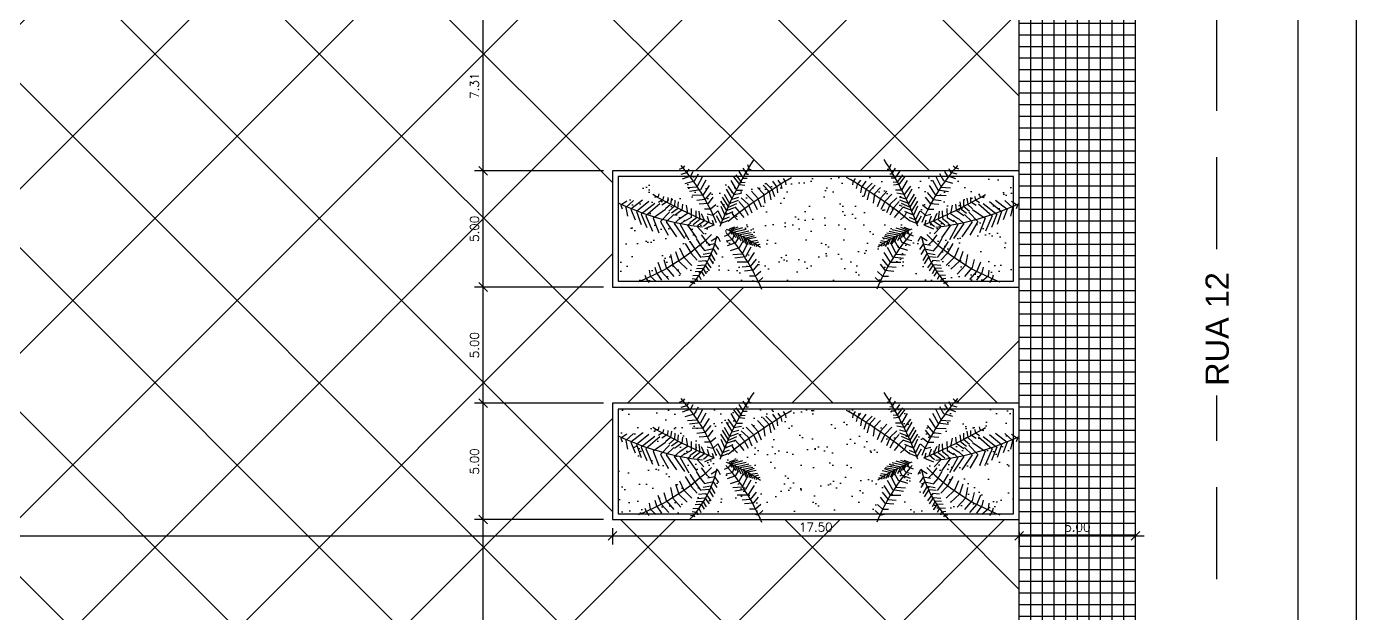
# Model space of a CAD drawing. Header units: millimetres. Extents: x 71 to 407, y 12 to 405.
# Drawn here: x 337.8 to 395, y 190.3 to 215.5 of the extents above; entities that cross this region are included whole.
import ezdxf

# ---------------------------------------------------------------- set-up
doc = ezdxf.new("R2010")
doc.units = ezdxf.units.MM
doc.header["$LTSCALE"] = 0.25
doc.linetypes.add('HIDDEN', pattern=[9.525, 6.35, -3.175])
for name, color, linetype in [('av1', 62, 'Continuous'), ('CALCADAS', 250, 'Continuous'), ('canteiro', 4, 'Continuous'), ('COTA', 240, 'Continuous'), ('GRAMA', 3, 'Continuous'), ('PISO-CONCRETO', 8, 'Continuous'), ('pisos-concreto', 9, 'Continuous'), ('TEXTO1', 7, 'Continuous')]:
    doc.layers.add(name, color=color, linetype=linetype)
doc.styles.get("Standard").update_dxf_attribs({"font": 'romans.shx'})
doc.styles.add('TECHNICLIGHT', font='arial.ttf')
doc.dimstyles.new('250', dxfattribs={"dimscale": 2.5, "dimtxt": 0.15, "dimasz": 0.15, "dimexe": 0.15, "dimexo": 0.15, "dimgap": 0.075, "dimtad": 1, "dimzin": 4, "dimdsep": 46, "dimtxsty": 'Standard', "dimblk1": 'OBLIQUE', "dimblk2": 'OBLIQUE', "dimsah": 1, "dimcen": 0.09, "dimdle": 0.15, "dimclrd": 256, "dimclre": 256, "dimclrt": 7, "dimadec": 0, "dimazin": 0, "dimtfac": 1, "dimtmove": 2, "dimatfit": 3, "dimldrblk": 'ORIGIN', "dimfxl": 1, "dimtolj": 1, "dimtzin": 4, "dimlwd": -1, "dimarcsym": 0})
pattern_1 = [(37.5, (346.5319, 149.6925), (-0.040001, 1.223533), [0, -0.9652, 0, -1.0795, 0, -1.031875]), (7.5, (346.5319, 149.6925), (1.12381, 1.792063), [0, -0.5207, 0, -0.86995, 0, -0.333375]), (327.5, (345.7508, 149.6925), (1.977481, 0.003593), [0, -0.3175, 0, -1.143, 0, -1.49225]), (317.5, (345.7508, 149.6925), (1.90889, 0.557323), [0, -0.15875, 0, -0.7493, 0, -0.85725])]

# ---------------------------------------------------------------- blocks, each defined once
blk = doc.blocks.new('VGPALB_2')
at = {"color": 0}
for p, q in [((112.3, 152.9), (126.1, 153.8)), ((126.1, 153.8), (128.6, 146.8)), ((-13, 134.6), (-17.5, 135.6)), ((-5, 136.9), (-13, 134.6)), ((-1.6, 127.8), (-12.5, 122.7)), ((87.1, 135.3), (115.6, 135.8)), ((101.4, 145.9), (121.5, 144.6)), ((115.6, 135.8), (122.3, 114.7)), ((121.5, 144.6), (129, 129.6)), ((-13.4, 101.8), (-28, 107.3)), ((-13.9, 113.6), (-23, 116.9)), ((-12.5, 122.7), (-20, 126.1)), ((2.2, 119.2), (-13.9, 113.6)), ((3.7, 108.7), (-13.4, 101.8)), ((41.9, 103.2), (51.1, 94.9)), ((46.5, 109), (51.5, 103.2)), ((51.5, 103.2), (64.5, 104.6)), ((51.9, 115.6), (56.1, 111.6)), ((55.3, 125.2), (59.5, 122.1)), ((56.1, 111.6), (66.2, 112.5)), ((59.5, 122.1), (66.6, 124.8)), ((66.2, 109), (101.4, 107.6)), ((72.9, 115.6), (106, 116)), ((80, 125.7), (109.8, 125.7)), ((101.4, 107.6), (109.8, 76.9)), ((106, 116), (113.9, 89.6)), ((109.8, 125.7), (119, 100.6)), ((-31, 88.9), (-11.4, 80.9)), ((-30.5, 98.6), (-9.2, 88.9)), ((-29.4, 76.9), (-8.2, 70)), ((-11.4, 80.9), (6.5, 91.7)), ((-9.2, 88.9), (5.4, 99.1)), ((-8.2, 70), (7.6, 82.6)), ((32.2, 81.2), (40.6, 72.9)), ((36.4, 89.6), (45.6, 80.4)), ((39.4, 96.2), (46.9, 87.4)), ((45.6, 80.4), (59.9, 80.8)), ((46.9, 87.4), (61.6, 87.4)), ((51.1, 94.9), (63.7, 94.4)), ((61.6, 85.2), (86.3, 82.1)), ((64.1, 93.6), (93.4, 95.8)), ((86.3, 82.1), (91.3, 51.8)), ((93.4, 95.8), (102.6, 67.2)), ((-112, 62.1), (-109, 52.7)), ((-109, 52.7), (-111.4, 50.2)), ((-100.9, 62.1), (-99.4, 48.4)), ((-91, 62.1), (-89.5, 46.8)), ((-82.3, 60.6), (-81.7, 42.6)), ((-76.4, 60.3), (-75.8, 41.7)), ((-68, 57.9), (-65.1, 36.8)), ((-56.9, 53.6), (-55.7, 33.4)), ((-23.9, 64.3), (-6.5, 60.9)), ((-21.2, 54.6), (-6.5, 51.2)), ((-6.5, 60.9), (6.5, 69.4)), ((-6.5, 51.2), (7.6, 60.9)), ((20.5, 55.3), (30.1, 43.9)), ((24.7, 64.1), (36, 50.9)), ((28.5, 75.1), (36.4, 61)), ((36, 50.9), (50.7, 53.1)), ((36.4, 61), (54.4, 62.3)), ((40.6, 72.9), (58.6, 73.8)), ((48.6, 54.4), (60.3, 53.6)), ((54, 63.2), (68.3, 61.9)), ((58.2, 76), (78.3, 74.7)), ((60.3, 53.6), (66.2, 20.6)), ((68.3, 61.9), (70.8, 27.6)), ((78.3, 74.7), (81.3, 39.5)), ((-99.4, 48.4), (-102.3, 46.6)), ((-89.5, 46.8), (-95.3, 42.3)), ((-81.7, 42.6), (-87.5, 38.6)), ((-75.8, 41.7), (-83.4, 34.6)), ((-65.1, 36.8), (-73.8, 29.4)), ((-55.7, 33.4), (-68.8, 26.7)), ((-47.6, 29.1), (-59.8, 23.9)), ((-50.8, 50.8), (-47.6, 29.1)), ((-41.5, 45.9), (-38.8, 25.5)), ((-35.4, 43.8), (-32.4, 21.2)), ((-28.1, 39.8), (-25.5, 19)), ((-22, 31.9), (-17.3, 13.8)), ((-16.3, 40.3), (-2.9, 40)), ((-8.3, 9.3), (-12.6, 28.2)), ((-12, 28.9), (1.1, 27.8)), ((-2.9, 40), (6, 47.2)), ((1.1, 27.8), (7.6, 36.3)), ((10.4, 33.3), (14.6, 22.8)), ((15.9, 44.3), (19.7, 29.8)), ((16.3, 50.9), (25.1, 37.3)), ((19.7, 29.8), (36.4, 30.7)), ((25.1, 37.3), (41.4, 37.3)), ((30.1, 43.9), (44, 44.3)), ((37.7, 30.2), (36.4, 10.9)), ((44, 43), (50.3, 43.9)), ((50.3, 43.9), (51.9, 14)), ((-138.7, 2.2), (-138.2, -7.9)), ((-129.4, 7.1), (-128.6, -7.2)), ((-117.5, 12), (-118.9, -4.5)), ((-110.8, 12.6), (-111.7, -4.5)), ((-99.7, 15.7), (-100.9, -1.4)), ((-86, 17.5), (-86.6, 0.1)), ((-86.6, 0.1), (-81.4, -17.6)), ((-74.7, 19.3), (-76.4, 0.7)), ((-76.4, 0.7), (-72.4, -17)), ((-62.7, 19.6), (-65.4, 1.9)), ((-65.4, 1.9), (-60.4, -15.2)), ((-54.9, 16.9), (-55.7, 2.8)), ((-55.7, 2.8), (-52.5, -14.6)), ((-38.8, 25.5), (-55.5, 19.6)), ((-32.4, 21.2), (-49.3, 16.9)), ((-42.9, 2.5), (-43.2, -12.8)), ((-42.4, 14.2), (-42.9, 2.5)), ((-25.5, 19), (-40.9, 13.5)), ((-17.3, 13.8), (-34.2, 9)), ((-30.7, 8.3), (-29.5, 1.3)), ((-29.5, 1.3), (-30.7, -8.8)), ((-21.4, 5.6), (-8.3, 9.3)), ((-15, 1.6), (-1.6, 5.9)), ((-1.6, 5.9), (-4.2, 22.4)), ((7.2, 21.5), (11.2, 12)), ((11.2, 12), (29.3, 17.5)), ((14.6, 22.8), (28, 22.3)), ((41.4, 12.7), (41.9, -4.1)), ((53.6, 13.1), (55.7, -2.3)), ((66.2, 16.6), (68.7, -1.9)), ((75.8, 19.3), (79.2, -4.1)), ((89.6, 19.3), (94.7, 0.3)), ((94.7, 0.3), (92.2, -21.6)), ((100.1, 19.3), (106.8, 0.8)), ((106.8, 0.8), (103.9, -21.6)), ((111, 20.6), (120.7, 1.7)), ((120.7, 1.7), (119.4, -21.6)), ((126.9, 21), (133.6, 6.1)), ((133.6, 6.1), (132.8, -16.4)), ((139.5, 24.1), (145, 6.9)), ((145, 6.9), (144.1, -15)), ((149.6, 20.6), (154.2, 10)), ((154.2, 10), (155.4, -7.1)), ((161.7, 22.8), (167.6, 12.7)), ((167.6, 12.7), (165.1, -2.7)), ((174.3, 20.6), (176.8, 14)), ((176.8, 14), (177.6, 4.7)), ((-148.7, -1.7), (-147.5, -10.3)), ((-147.5, -10.3), (-144.6, -14.6)), ((-138.2, -7.9), (-134.7, -15.5)), ((-128.6, -7.2), (-123, -16.7)), ((-118.9, -4.5), (-113.7, -18.3)), ((-111.7, -4.5), (-104.4, -19.2)), ((-100.9, -1.4), (-91.9, -16.7)), ((-31.7, -33.6), (-11.3, -23.3)), ((-28.3, -26.7), (-9.6, -18.8)), ((-22.2, -19.8), (-8.7, -15.5)), ((-17.4, -15.8), (-6.7, -12.5)), ((-11.3, -23.3), (-8.5, -37.6)), ((-9.6, -18.8), (-6.7, -32.5)), ((-8.7, -15.5), (-6.2, -28.4)), ((-6.7, -12.5), (-4.2, -22.6)), ((0.2, -19.6), (-4.4, -18.6)), ((8.1, -17.3), (0.2, -19.6)), ((34.3, -8.2), (19.4, -10.3)), ((19.4, -10.3), (21.4, -20.1)), ((32.2, -17), (44.1, -10.4)), ((32.5, -17.7), (33.2, -29.9)), ((40.2, -22.6), (56.6, -14.9)), ((41.4, -35.5), (40.2, -22.6)), ((41.9, -4.1), (41, -11.5)), ((49.4, -26), (62.7, -18.8)), ((55.7, -2.3), (55.3, -14.6)), ((56.2, -28.9), (67.4, -21.5)), ((77.5, -23.4), (66.2, -30.5)), ((68.7, -1.9), (69.5, -20.8)), ((79.2, -4.1), (78.3, -20.3)), ((-36.9, -57.4), (-22.9, -50.1)), ((-36.3, -52.2), (-19.6, -45.4)), ((-36, -49), (-19, -40)), ((-35.2, -44.7), (-16.7, -34.2)), ((-33.8, -39.4), (-13.7, -29.1)), ((-22.9, -50.1), (-19.4, -61.3)), ((-19.6, -45.4), (-17.1, -57.8)), ((-19, -40), (-14.4, -55.2)), ((-16.7, -34.2), (-13.1, -49.9)), ((-0.3, -52.4), (-14.9, -46.9)), ((-13.7, -29.1), (-10.1, -43.9)), ((-0.8, -40.6), (-9.9, -37.3)), ((0.6, -31.5), (-6.9, -28)), ((15.3, -35), (-0.8, -40.6)), ((16.8, -45.5), (-0.3, -52.4)), ((11.5, -26.4), (0.6, -31.5)), ((51.8, -42.1), (49.4, -26)), ((57.9, -45.2), (56.2, -28.9)), ((66.2, -30.5), (67, -48)), ((84.2, -28.2), (72.5, -36.6)), ((72.5, -36.6), (73.3, -50.7)), ((89.2, -31.8), (79.2, -39.2)), ((79.2, -39.2), (81.3, -51.1)), ((94.7, -34.4), (85.5, -41.4)), ((85.5, -41.4), (86.7, -52.4)), ((103.5, -37.9), (93.8, -44.5)), ((93.8, -44.5), (95.9, -53.3)), ((107.7, -41.9), (101.4, -48)), ((101.4, -48), (103.5, -52.9)), ((114.8, -45.4), (109.8, -48.9)), ((109.8, -48.9), (110.6, -52.4)), ((-35.4, -63.6), (-23.3, -56.5)), ((-34.9, -67.3), (-25.8, -63.6)), ((-34.2, -72.2), (-27.9, -69.4)), ((-27.9, -69.4), (-27.4, -71.6)), ((-25.8, -63.6), (-24.6, -68.8)), ((-23.3, -56.5), (-22.4, -64.9)), ((-17.9, -65.3), (1.7, -73.3)), ((-17.3, -55.6), (3.9, -65.3)), ((1.7, -73.3), (19.6, -62.5)), ((3.9, -65.3), (18.6, -55.1)), ((4.9, -84.2), (20.7, -71.6)), ((-16.3, -77.3), (4.9, -84.2)), ((-10.8, -89.9), (6.6, -93.3)), ((-8.1, -99.6), (6.6, -103)), ((6.6, -93.3), (19.6, -84.7)), ((6.6, -103), (20.7, -93.3)), ((-3.2, -113.8), (10.2, -114.2)), ((1.1, -125.3), (14.2, -126.4)), ((10.2, -114.2), (19.1, -107)), ((14.2, -126.4), (20.7, -117.8))]:
    blk.add_line(p, q, dxfattribs=at)
for centre, radius, start, end in [((-356.1, 396.7), 538.2, 315.9636, 333.7318), ((384, 123.6), 395.6, 177.5116, 196.1981), ((-944.9, 526.2), 1084.9, 331.6939, 338.6524), ((-342, -590.2), 686, 59.8381, 71.8484), ((-10.8, -1015.9), 1016.9, 90.2413, 98.5833), ((67.3, 408.2), 409.3, 264.2297, 287.7669), ((341.3, -196.9), 392.2, 151.3416, 162.1709), ((397.1, -30.6), 395.6, 177.5116, 196.1981), ((150.2, 161.4), 213.8, 232.3504, 262.2028)]:
    blk.add_arc(centre, radius, start, end, dxfattribs=at)
blk = doc.blocks.new('_OBLIQUE')
at = {"color": 0, "linetype": 'ByBlock'}
blk.add_line((-0.5, -0.5), (0.5, 0.5), dxfattribs=at)
blk = doc.blocks.new('*D64')
at = {"layer": 'COTA', "lineweight": -2}
for p, q in [((295.532, 196.468), (295.532, 193.269)), ((363.032, 193.968), (363.032, 193.269))]:
    blk.add_line(p, q, dxfattribs=at)
at = {"layer": 'COTA'}
blk.add_line((295.157, 193.644), (363.407, 193.644), dxfattribs=at)
at = {"layer": 'DEFPOINTS', "color": 0}
for p in [(295.532, 196.843), (363.032, 194.343), (363.032, 193.644)]:
    blk.add_point(p, dxfattribs=at)
at = {"layer": 'COTA', "xscale": 0.375, "yscale": 0.375, "zscale": 0.375, "rotation": 180}
blk.add_blockref('_OBLIQUE', (295.532, 193.644), dxfattribs=at)
at = {"layer": 'COTA', "xscale": 0.375, "yscale": 0.375, "zscale": 0.375}
blk.add_blockref('_OBLIQUE', (363.032, 193.644), dxfattribs=at)
at = {"layer": 'COTA', "color": 7, "insert": (329.282, 194.019), "char_height": 0.375, "attachment_point": 5}
blk.add_mtext('\\A1;67.50', dxfattribs=at)
blk = doc.blocks.new('_Origin')
at = {"color": 0, "linetype": 'ByBlock', "lineweight": -2}
blk.add_line((0, 0), (-1, 0), dxfattribs=at)
blk.add_circle((0, 0), 0.5, dxfattribs=at)
blk = doc.blocks.new('*D65')
at = {"layer": 'COTA', "lineweight": -2}
for p, q in [((363.032, 193.968), (363.032, 193.269)), ((380.532, 193.818), (380.532, 193.269))]:
    blk.add_line(p, q, dxfattribs=at)
at = {"layer": 'COTA'}
blk.add_line((362.657, 193.644), (380.907, 193.644), dxfattribs=at)
at = {"layer": 'DEFPOINTS', "color": 0}
for p in [(363.032, 194.343), (380.532, 194.193), (380.532, 193.644)]:
    blk.add_point(p, dxfattribs=at)
at = {"layer": 'COTA', "xscale": 0.375, "yscale": 0.375, "zscale": 0.375, "rotation": 180}
blk.add_blockref('_OBLIQUE', (363.032, 193.644), dxfattribs=at)
at = {"layer": 'COTA', "xscale": 0.375, "yscale": 0.375, "zscale": 0.375}
blk.add_blockref('_OBLIQUE', (380.532, 193.644), dxfattribs=at)
at = {"layer": 'COTA', "color": 7, "insert": (371.782, 194.019), "char_height": 0.375, "attachment_point": 5}
blk.add_mtext('\\A1;17.50', dxfattribs=at)
blk = doc.blocks.new('*D69')
at = {"layer": 'COTA'}
blk.add_line((357.478, 182.625), (357.478, 194.718), dxfattribs=at)
at = {"layer": 'COTA', "lineweight": -2}
for p, q in [((362.657, 194.343), (357.103, 194.343)), ((364.358, 183), (357.103, 183))]:
    blk.add_line(p, q, dxfattribs=at)
at = {"layer": 'DEFPOINTS', "color": 0}
for p in [(357.478, 194.343), (363.032, 194.343), (364.733, 183)]:
    blk.add_point(p, dxfattribs=at)
at = {"layer": 'COTA', "xscale": 0.375, "yscale": 0.375, "zscale": 0.375}
for p, rotation in [((357.478, 194.343), 90), ((357.478, 183), 270)]:
    blk.add_blockref('_OBLIQUE', p, dxfattribs=dict(at, rotation=rotation))
at = {"layer": 'COTA', "color": 7, "insert": (357.103, 188.671), "char_height": 0.375, "attachment_point": 5, "rotation": 90}
blk.add_mtext('\\A1;11.34', dxfattribs=at)
blk = doc.blocks.new('*D70')
at = {"layer": 'COTA'}
blk.add_line((357.478, 193.968), (357.478, 199.718), dxfattribs=at)
at = {"layer": 'COTA', "lineweight": -2}
for p, q in [((362.657, 199.343), (357.103, 199.343)), ((362.657, 194.343), (357.103, 194.343))]:
    blk.add_line(p, q, dxfattribs=at)
at = {"layer": 'DEFPOINTS', "color": 0}
for p in [(357.478, 199.343), (363.032, 199.343), (363.032, 194.343)]:
    blk.add_point(p, dxfattribs=at)
at = {"layer": 'COTA', "xscale": 0.375, "yscale": 0.375, "zscale": 0.375}
for p, rotation in [((357.478, 199.343), 90), ((357.478, 194.343), 270)]:
    blk.add_blockref('_OBLIQUE', p, dxfattribs=dict(at, rotation=rotation))
at = {"layer": 'COTA', "color": 7, "insert": (357.103, 196.843), "char_height": 0.375, "attachment_point": 5, "rotation": 90}
blk.add_mtext('\\A1;5.00', dxfattribs=at)
blk = doc.blocks.new('*D71')
at = {"layer": 'COTA', "lineweight": -2}
for p, q in [((362.657, 204.343), (357.103, 204.343)), ((362.657, 199.343), (357.103, 199.343))]:
    blk.add_line(p, q, dxfattribs=at)
at = {"layer": 'COTA'}
blk.add_line((357.478, 198.968), (357.478, 204.718), dxfattribs=at)
at = {"layer": 'DEFPOINTS', "color": 0}
for p in [(357.478, 204.343), (363.032, 204.343), (363.032, 199.343)]:
    blk.add_point(p, dxfattribs=at)
at = {"layer": 'COTA', "xscale": 0.375, "yscale": 0.375, "zscale": 0.375}
for p, rotation in [((357.478, 204.343), 90), ((357.478, 199.343), 270)]:
    blk.add_blockref('_OBLIQUE', p, dxfattribs=dict(at, rotation=rotation))
at = {"layer": 'COTA', "color": 7, "insert": (357.103, 201.843), "char_height": 0.375, "attachment_point": 5, "rotation": 90}
blk.add_mtext('\\A1;5.00', dxfattribs=at)
blk = doc.blocks.new('*D72')
at = {"layer": 'COTA', "lineweight": -2}
for p, q in [((362.657, 209.343), (357.103, 209.343)), ((362.657, 204.343), (357.103, 204.343))]:
    blk.add_line(p, q, dxfattribs=at)
at = {"layer": 'COTA'}
blk.add_line((357.478, 203.968), (357.478, 209.718), dxfattribs=at)
at = {"layer": 'DEFPOINTS', "color": 0}
for p in [(357.478, 209.343), (363.032, 209.343), (363.032, 204.343)]:
    blk.add_point(p, dxfattribs=at)
at = {"layer": 'COTA', "xscale": 0.375, "yscale": 0.375, "zscale": 0.375}
for p, rotation in [((357.478, 209.343), 90), ((357.478, 204.343), 270)]:
    blk.add_blockref('_OBLIQUE', p, dxfattribs=dict(at, rotation=rotation))
at = {"layer": 'COTA', "color": 7, "insert": (357.103, 206.843), "char_height": 0.375, "attachment_point": 5, "rotation": 90}
blk.add_mtext('\\A1;5.00', dxfattribs=at)
blk = doc.blocks.new('*D73')
at = {"layer": 'COTA'}
blk.add_line((357.478, 208.968), (357.478, 217.024), dxfattribs=at)
at = {"layer": 'COTA', "lineweight": -2}
for p, q in [((362.657, 216.649), (357.103, 216.649)), ((362.657, 209.343), (357.103, 209.343))]:
    blk.add_line(p, q, dxfattribs=at)
at = {"layer": 'DEFPOINTS', "color": 0}
for p in [(357.478, 216.649), (363.032, 216.649), (363.032, 209.343)]:
    blk.add_point(p, dxfattribs=at)
at = {"layer": 'COTA', "xscale": 0.375, "yscale": 0.375, "zscale": 0.375}
for p, rotation in [((357.478, 216.649), 90), ((357.478, 209.343), 270)]:
    blk.add_blockref('_OBLIQUE', p, dxfattribs=dict(at, rotation=rotation))
at = {"layer": 'COTA', "color": 7, "insert": (357.103, 212.996), "char_height": 0.375, "attachment_point": 5, "rotation": 90}
blk.add_mtext('\\A1;7.31', dxfattribs=at)
blk = doc.blocks.new('*D86')
at = {"layer": 'COTA'}
blk.add_line((380.157, 193.644), (385.907, 193.644), dxfattribs=at)
at = {"layer": 'DEFPOINTS', "color": 0}
for p in [(380.532, 193.644), (385.532, 193.644), (385.532, 193.644)]:
    blk.add_point(p, dxfattribs=at)
at = {"layer": 'COTA', "xscale": 0.375, "yscale": 0.375, "zscale": 0.375, "rotation": 180}
blk.add_blockref('_OBLIQUE', (380.532, 193.644), dxfattribs=at)
at = {"layer": 'COTA', "xscale": 0.375, "yscale": 0.375, "zscale": 0.375}
blk.add_blockref('_OBLIQUE', (385.532, 193.644), dxfattribs=at)
at = {"layer": 'COTA', "color": 7, "insert": (383.032, 194.019), "char_height": 0.375, "attachment_point": 5}
blk.add_mtext('\\A1;5.00', dxfattribs=at)

msp = doc.modelspace()

# ---------------------------------------------------------------- hatches: boundary and pattern name
at = {"layer": 'GRAMA'}
h = msp.add_hatch(dxfattribs=at)
h.set_pattern_fill('AR-SAND', color=256, scale=0.025, style=0)
h.set_pattern_definition(pattern_1)
h.paths.add_polyline_path([(380.282, 209.093), (363.282, 209.093), (363.282, 204.593), (380.282, 204.593)])
h = msp.add_hatch(dxfattribs=at)
h.set_pattern_fill('AR-SAND', color=256, scale=0.025, style=0)
h.set_pattern_definition(pattern_1)
h.paths.add_polyline_path([(380.282, 199.093), (363.282, 199.093), (363.282, 194.593), (380.282, 194.593)])
at = {"layer": 'PISO-CONCRETO'}
h = msp.add_hatch(dxfattribs=at)
h.set_pattern_fill('_USER', color=256, scale=0.5, style=0, double=1, pattern_type=0)
h.set_pattern_definition([(0, (311.53186, 147.1925), (0, 0.5), []), (90, (311.53186, 147.1925), (-0.5, 3e-17), [])])
edge = h.paths.add_edge_path()
edge.add_arc((378.032, 149.693), 7.5, 270, 360)
edge.add_line((385.532, 149.693), (385.532, 253.993))
edge.add_arc((378.032, 253.993), 7.5, 0, 90)
edge.add_line((378.032, 261.493), (245.032, 261.493))
edge.add_arc((245.032, 253.993), 7.5, 90, 180)
edge.add_line((237.532, 253.993), (237.532, 149.693))
edge.add_arc((245.032, 149.693), 7.5, 180, 270)
edge.add_line((245.032, 142.193), (378.032, 142.193))
edge = h.paths.add_edge_path(flags=16)
edge.add_arc((378.032, 149.693), 2.5, 270, 360)
edge.add_line((380.532, 149.693), (380.532, 253.993))
edge.add_arc((378.032, 253.993), 2.5, 0, 90)
edge.add_line((378.032, 256.493), (245.032, 256.493))
edge.add_arc((245.032, 253.993), 2.5, 90, 180)
edge.add_line((242.532, 253.993), (242.532, 149.693))
edge.add_arc((245.032, 149.693), 2.5, 180, 270)
edge.add_line((245.032, 147.193), (378.032, 147.193))
at = {"layer": 'pisos-concreto'}
h = msp.add_hatch(dxfattribs=at)
h.set_pattern_fill('_USER', color=256, scale=5, angle=45, style=0, double=1, pattern_type=0)
h.set_pattern_definition([(45, (311.532, 147.1925), (-3.53553, 3.53553), []), (135, (311.532, 147.1925), (-3.53553, -3.53553), [])])
h.paths.add_polyline_path([(363.032, 221.702, 0.319198), (375.322, 233.993), (380.375, 233.993, -0.170799), (374.437, 222.118), (380.532, 222.118), (380.532, 253.993, 0.414214), (378.032, 256.493), (372.338, 256.493), (372.338, 252.636, -0.206358), (380.375, 238.993), (375.322, 238.993, 0.319198), (363.032, 251.283), (363.032, 256.336, -0.127213), (372.338, 252.636), (372.338, 256.493), (360.532, 256.493), (360.532, 241.543, -0.414214), (365.582, 236.493, -1), (355.482, 236.493, -0.414214), (360.532, 241.543), (360.532, 256.493), (351.754, 256.493), (351.754, 254.463, -0.082452), (358.032, 256.336), (358.032, 251.283, 0.319198), (345.742, 238.993), (340.689, 238.993, -0.252967), (351.754, 254.463), (351.754, 256.493), (331.826, 256.493), (331.826, 251.961, -0.378826), (335.557, 247.743, -1), (327.057, 247.743, -0.450509), (331.826, 251.961), (331.826, 256.493), (321.925, 256.493, 0.098776), (308.175, 253.329), (308.175, 247.753, -0.068045), (316.048, 250.725), (316.717, 247.8, -0.014968), (318.365, 248.126), (318.858, 245.167, 0.182114), (303.573, 236.304), (301.25, 238.202, -0.014968), (302.351, 239.47), (300.145, 241.504, -0.082452), (308.175, 247.753), (308.175, 253.329, 0.161455), (291.463, 237.972), (272.943, 256.493), (251.768, 256.493, -0.220092), (258.808, 253.236), (256.902, 251.618, 1), (246.634, 242.894), (244.729, 241.276, -0.177903), (242.532, 247.256), (242.532, 229.122), (244.735, 229.122), (244.144, 229.712), (264.863, 250.43), (289.611, 225.681), (268.893, 204.963), (244.735, 229.122), (242.532, 229.122), (242.532, 200.011), (245.379, 200.011, -0.094039), (245.032, 201.843, -1), (255.032, 201.843, -0.094039), (254.684, 200.011), (270.186, 200.011, -0.657735), (284.878, 200.011), (290.14, 200.011, 0.135728), (286.72, 206.039), (290.256, 209.574, -0.493239), (286.532, 181.254), (284.032, 185.584, 0.335111), (290.14, 200.011), (284.878, 200.011, -0.102155), (285.532, 196.843, -1), (269.532, 196.843, -0.102155), (270.186, 200.011), (254.684, 200.011, -0.681016), (245.379, 200.011), (242.532, 200.011), (242.532, 183.595), (251.16, 183.595, -0.118042), (259.875, 186.879), (259.875, 183.595), (264.875, 183.595), (264.875, 186.879, -0.342564), (282.218, 169.536), (277.165, 169.536, 0.319198), (264.875, 181.826), (264.875, 183.595), (259.875, 183.595), (259.875, 181.826, 0.319198), (247.585, 169.536), (242.532, 169.536), (242.532, 164.536), (247.585, 164.536, 0.319198), (259.875, 152.245), (259.875, 147.193), (264.875, 147.193), (264.875, 152.245, 0.319198), (277.165, 164.536), (282.218, 164.536, -0.168261), (276.422, 152.799), (276.422, 147.193), (301.532, 147.193), (301.532, 167.193), (306.532, 167.193), (306.532, 147.193), (316.532, 147.193), (316.532, 167.193), (321.532, 167.193), (321.532, 147.193), (343.532, 147.193), (343.532, 152.193), (347.155, 152.193), (347.155, 157.666), (345.594, 157.193, -0.243304), (348.934, 175.263), (352.507, 171.69, 0.232179), (350.379, 158.644), (347.155, 157.666), (347.155, 152.193), (349.532, 152.193), (349.532, 147.193), (359.532, 147.193), (359.532, 152.193), (365.532, 152.193), (365.532, 147.193), (378.032, 147.193, 0.414214), (380.532, 149.693), (380.532, 152.193), (375.532, 152.193), (375.532, 158.193), (380.532, 158.193), (380.532, 168.193), (375.532, 168.193), (375.532, 174.193), (380.532, 174.193), (380.532, 180.968), (372.265, 180.968), (370.532, 176.833, 0.259311), (356.042, 175.226), (352.469, 178.799, -0.27058), (372.465, 181.445), (372.265, 180.968), (380.532, 180.968), (380.532, 194.343), (363.032, 194.343), (363.032, 199.343), (380.532, 199.343), (380.532, 204.343), (363.032, 204.343), (363.032, 209.343), (380.532, 209.343), (380.532, 222.118), (374.437, 222.118, -0.16227), (363.032, 216.649)])
h.paths.add_polyline_path([(267.425, 167.036, -1), (257.325, 167.036, -1)], flags=16)
h.paths.add_polyline_path([(266.625, 167.036, -1), (258.125, 167.036, -1)], flags=0)
h.paths.add_polyline_path([(265.29, 169.774, -0.396021), (265.29, 164.297), (262.552, 167.036), (262.375, 167.036), (262.375, 166.859), (265.114, 164.12, -0.396021), (259.636, 164.12), (262.375, 166.859), (262.375, 167.036), (262.198, 167.036), (259.46, 164.297, -0.396021), (259.46, 169.774), (262.198, 167.036), (262.375, 167.036), (262.375, 167.212), (259.636, 169.951, -0.396021), (265.114, 169.951), (262.375, 167.212), (262.375, 167.036), (262.552, 167.036)], flags=0)

# ---------------------------------------------------------------- linework, layer by layer
at = {"layer": 'CALCADAS'}
for p, q in [((392.532, 149.693), (392.532, 253.993)), ((395.032, 149.693), (395.032, 253.993))]:
    msp.add_line(p, q, dxfattribs=at)
at = {"layer": 'CALCADAS', "linetype": 'HIDDEN', "ltscale": 2.5}
for p, q in [((389.032, 205.965), (389.032, 247.702)), ((389.032, 156.055), (389.032, 199.682))]:
    msp.add_line(p, q, dxfattribs=at)
at = {"layer": 'CALCADAS'}
for points in [[(378.032, 142.193, 0.414214), (385.532, 149.693), (385.532, 253.993, 0.414214), (378.032, 261.493), (245.032, 261.493, 0.414214), (237.532, 253.993), (237.532, 149.693, 0.414214), (245.032, 142.193)], [(378.032, 147.193, 0.414214), (380.532, 149.693), (380.532, 253.993, 0.414214), (378.032, 256.493), (245.032, 256.493, 0.414214), (242.532, 253.993), (242.532, 149.693, 0.414214), (245.032, 147.193)]]:
    msp.add_lwpolyline(points, format="xyb", close=True, dxfattribs=at)
at = {"layer": 'canteiro'}
for points in [[(380.532, 209.343), (363.032, 209.343), (363.032, 204.343), (380.532, 204.343)], [(380.282, 209.093), (363.282, 209.093), (363.282, 204.593), (380.282, 204.593)], [(380.532, 199.343), (363.032, 199.343), (363.032, 194.343), (380.532, 194.343)], [(380.282, 199.093), (363.282, 199.093), (363.282, 194.593), (380.282, 194.593)]]:
    msp.add_lwpolyline(points, close=True, dxfattribs=at)

# ---------------------------------------------------------------- block references
at = {"layer": 'av1', "yscale": 0.02241210937143023, "zscale": 0.022412109375}
for p, xscale, rotation in [((367.758, 206.95), -0.02241210937733505, 38.91863104240765), ((376.086, 206.95), 0.02241210937733505, 321.0813689575923), ((367.758, 196.931), -0.02241210937733505, 38.91863104240765), ((376.086, 196.931), 0.02241210937733505, 321.0813689575923)]:
    msp.add_blockref('VGPALB_2', p, dxfattribs=dict(at, xscale=xscale, rotation=rotation))

# ---------------------------------------------------------------- texts
at = {"layer": 'TEXTO1', "linetype": 'Continuous', "style": 'TECHNICLIGHT'}
msp.add_text('RUA 12', height=1, rotation=90, dxfattribs=at).set_placement((389.542, 200.093))

# ---------------------------------------------------------------- dimensions: what is measured, and where the dimension line sits
at = {"layer": 'COTA'}
for base, p1, p2, picture, middle in [((357.478, 216.649), (363.032, 209.343), (363.032, 216.649), '*D73', (357.103, 212.996)), ((357.478, 209.343), (363.032, 204.343), (363.032, 209.343), '*D72', (357.103, 206.843)), ((357.478, 204.343), (363.032, 199.343), (363.032, 204.343), '*D71', (357.103, 201.843)), ((357.478, 199.343), (363.032, 194.343), (363.032, 199.343), '*D70', (357.103, 196.843)), ((357.478, 194.343), (364.733, 183), (363.032, 194.343), '*D69', (357.103, 188.671))]:
    dim = msp.add_linear_dim(base=base, p1=p1, p2=p2, angle=90, dimstyle='250', dxfattribs=at)
    dim.commit()
    dim.dimension.update_dxf_attribs({"geometry": picture, "text_midpoint": middle})
for base, p1, p2, picture, middle in [((363.032, 193.644), (295.532, 196.843), (363.032, 194.343), '*D64', (329.282, 194.019)), ((380.532, 193.644), (363.032, 194.343), (380.532, 194.193), '*D65', (371.782, 194.019)), ((385.532, 193.644), (380.532, 193.644), (385.532, 193.644), '*D86', (383.032, 194.019))]:
    dim = msp.add_linear_dim(base=base, p1=p1, p2=p2, dimstyle='250', dxfattribs=at)
    dim.commit()
    dim.dimension.update_dxf_attribs({"geometry": picture, "text_midpoint": middle})

doc.saveas('drawing.dxf')
